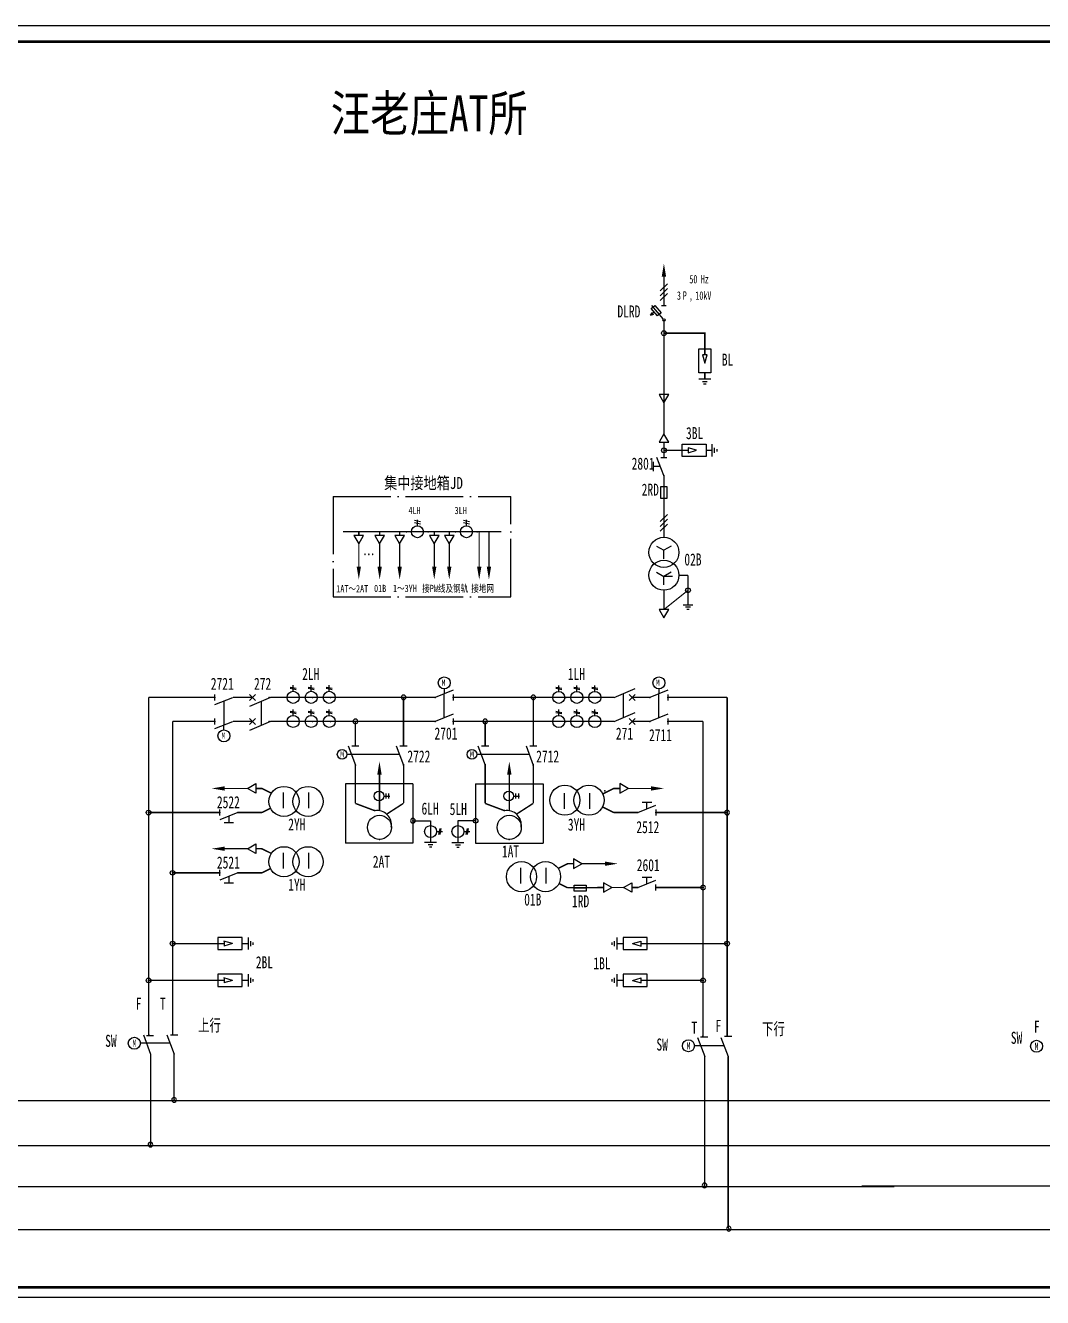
# Model space of a CAD drawing. Header units: millimetres. Extents: x 10667 to 23854, y -3427 to -2899.
# Drawn here: x 19759 to 20181, y -3427 to -2899 of the extents above; entities that cross this region are included whole.
import ezdxf
from ezdxf.enums import TextEntityAlignment as Align

# ---------------------------------------------------------------- set-up
doc = ezdxf.new("R2010")
doc.units = ezdxf.units.MM
doc.header["$LTSCALE"] = 10
doc.linetypes.add('ACAD_ISO04W100', pattern=[30, 24, -3, 0, -3])
doc.linetypes.add('DASHED', pattern=[11, 5, 0.5, 5, 0.5])
for name, color, linetype in [('3', 3, 'Continuous'), ('4', 1, 'Continuous'), ('BBLOCK', 2, 'DASHED'), ('BLOCK', 3, 'Continuous'), ('BOX', 7, 'Continuous'), ('DASHED', 6, 'Continuous'), ('DLINE', 1, 'Continuous'), ('LINE', 7, 'Continuous'), ('PLINE', 1, 'Continuous'), ('TEXT', 2, 'Continuous'), ('设    备', 3, 'Continuous'), ('设备编号', 2, 'Continuous'), ('连 接 线', 1, 'Continuous')]:
    doc.layers.add(name, color=color, linetype=linetype)
doc.styles.add('HZ', font='SimSun.ttf', dxfattribs={"width": 0.7})
doc.styles.add('ITALIC', font='NSimSun.ttf', dxfattribs={"width": 0.7})
doc.styles.add('JH1', font='NSimSun.ttf', dxfattribs={"width": 0.8})
doc.styles.add('ROMNAS', font='NSimSun.ttf', dxfattribs={"width": 0.7})

# ---------------------------------------------------------------- blocks, each defined once
blk = doc.blocks.new('$$POINT', base_point=(176.43, 371.44))
blk.add_point((176.43, 371.44))
blk = doc.blocks.new('$$DD', base_point=(181.79, 368.35))
at = {"layer": 'BLOCK', "color": 2}
blk.add_circle((181.79, 368.35), 0.971, dxfattribs=at)
at = {"xscale": 1.428571, "yscale": 1.428571, "zscale": 1.428571}
for rotation in [270, 180, 90]:
    blk.add_blockref('$$POINT', (181.79, 368.35), dxfattribs=dict(at, rotation=rotation))
blk.add_blockref('$$POINT', (181.79, 368.35), dxfattribs=at)
blk = doc.blocks.new('$JT')
at = {"color": 3}
blk.add_lwpolyline([(0, 0, 1.8, 0, 0), (0, 5.41, 0, 0, 0)], format="xyseb", dxfattribs=at)
blk = doc.blocks.new('$$LHX')
for p, q in [((3.79, 1.25), (3.29, -1.25)), ((4.29, 1.25), (3.79, -1.25)), ((2.5, 0), (5, 0))]:
    blk.add_line(p, q)
blk.add_circle((0, 0), 2.5)
blk = doc.blocks.new('$ZOBYQX')
blk.add_circle((0, 0), 5)
blk.add_arc((-1, 1), 6, 350.5377, 99.4623)
for p in [(-1.99, 6.92), (0, -5)]:
    blk.add_point(p)
at = {"style": 'HZ', "width": 0.76}
blk.add_attdef('序号', (5.33, -2.35), '', height=4, dxfattribs=at)
at = {"style": 'HZ', "width": 0.76, "flags": 1}
for tag, p in [('符号', (5.21, -6.8)), ('名称', (5.21, -11.09)), ('规格', (5.21, -19.68)), ('型号', (5.21, -15.39)), ('单位', (5.21, -24.12)), ('数量', (5.46, -28.55))]:
    blk.add_attdef(tag, p, '', height=4, dxfattribs=at)
blk = doc.blocks.new('$BLQX')
for p, q in [((-2.5, -10), (-2.5, 0)), ((-2.5, 0), (2.5, 0)), ((2.5, 0), (2.5, -10)), ((0, -6), (-1.08, -2.46)), ((-1.07, -2.5), (1.08, -2.5)), ((0, -6), (1.08, -2.46)), ((2.5, -10), (-2.5, -10)), ((-2.5, -12.5), (2.5, -12.5)), ((-1, -13.5), (1, -13.5)), ((-0.5, -14.5), (0.5, -14.5))]:
    blk.add_line(p, q)
at = {"layer": 'DLINE', "const_width": 0.6}
for points in [[(0, -2.5), (0, 0)], [(0, -10), (0, -12.5)]]:
    blk.add_lwpolyline(points, dxfattribs=at)
at = {"style": 'HZ', "width": 0.76, "flags": 1}
for tag, p in [('符号', (3.73, -14.77)), ('名称', (3.73, -19.07)), ('型号', (3.73, -23.36)), ('规格', (3.73, -27.66)), ('单位', (3.73, -32.1)), ('数量', (3.99, -36.53))]:
    blk.add_attdef(tag, p, '', height=4, dxfattribs=at)
at = {"style": 'HZ', "width": 0.76}
blk.add_attdef('序号', (3.86, -10.33), '', height=4, dxfattribs=at)
blk = doc.blocks.new('$RDQX')
for p, q in [((-1.25, 2.5), (1.25, 2.5)), ((-1.25, -2.5), (-1.25, 2.5)), ((1.25, 2.5), (1.25, -2.5)), ((1.25, -2.5), (-1.25, -2.5))]:
    blk.add_line(p, q)
at = {"layer": 'DLINE', "const_width": 0.6}
blk.add_lwpolyline([(0, 2.5), (0, -2.5)], dxfattribs=at)
at = {"layer": 'DLINE'}
for p in [(0, 2.5), (0, -2.5)]:
    blk.add_point(p, dxfattribs=at)
at = {"style": 'HZ', "width": 0.76}
blk.add_attdef('序号', (1.71, -2.68), '', height=4, dxfattribs=at)
at = {"style": 'HZ', "width": 0.76, "flags": 1}
for tag, p in [('符号', (1.59, -7.12)), ('名称', (1.59, -11.42)), ('规格', (1.59, -20.01)), ('型号', (1.59, -15.71)), ('单位', (1.59, -24.45)), ('数量', (1.84, -28.88))]:
    blk.add_attdef(tag, p, '', height=4, dxfattribs=at)

msp = doc.modelspace()

# ---------------------------------------------------------------- linework, layer by layer
for p, q in [((20023.82, -3085.6), (20020.82, -3078.1)), ((20022.57, -3078.1), (20025.07, -3078.1)), ((20019.56, -3083.85), (20019.56, -3079.85)), ((20022.32, -3081.85), (20019.56, -3081.85)), ((19837.35, -3178.93), (19837.35, -3176.43)), ((19837.35, -3180.68), (19844.85, -3177.68)), ((19851.66, -3178.93), (19854.16, -3176.43)), ((19851.66, -3176.43), (19854.16, -3178.93)), ((19860.41, -3177.68), (19851.66, -3181.43)), ((19936.35, -3174.68), (19928.85, -3177.68)), ((19932.6, -3174.18), (19932.6, -3176.18)), ((19932.6, -3186.18), (19932.6, -3176.18)), ((19936.35, -3176.43), (19936.35, -3178.93)), ((20003.1, -3177.7), (20011.85, -3173.95)), ((20011.85, -3176.45), (20009.35, -3178.95)), ((20011.85, -3178.95), (20009.35, -3176.45)), ((20025.51, -3174.68), (20018.01, -3177.68)), ((20021.76, -3174.18), (20021.76, -3176.18)), ((20021.76, -3186.18), (20021.76, -3176.18)), ((20025.51, -3176.43), (20025.51, -3178.93)), ((19841.1, -3179.18), (19841.1, -3189.18)), ((20003.1, -3187.7), (20011.85, -3183.95)), ((19837.35, -3188.93), (19837.35, -3186.43)), ((19837.35, -3190.68), (19844.85, -3187.68)), ((19841.1, -3191.18), (19841.1, -3189.18)), ((19851.66, -3186.43), (19854.16, -3188.93)), ((19851.66, -3188.93), (19854.16, -3186.43)), ((19860.41, -3187.68), (19851.66, -3191.43)), ((19936.35, -3184.68), (19928.85, -3187.68)), ((19936.35, -3186.43), (19936.35, -3188.93)), ((20011.85, -3188.95), (20009.35, -3186.45)), ((20011.85, -3186.45), (20009.35, -3188.95)), ((20025.51, -3184.68), (20018.01, -3187.68)), ((20025.51, -3186.43), (20025.51, -3188.93)), ((19907.41, -3218.7), (19909.93, -3218.7)), ((19908.47, -3219.65), (19908.47, -3217.65)), ((19909.47, -3217.65), (19909.47, -3219.65)), ((19961.32, -3218.7), (19963.84, -3218.7)), ((19962.38, -3219.65), (19962.38, -3217.65)), ((19963.38, -3217.65), (19963.38, -3219.65)), ((19839.38, -3226.75), (19839.38, -3224.25)), ((19846.88, -3225.5), (19839.38, -3228.5)), ((20013, -3225.5), (20020.5, -3222.5)), ((20014.75, -3221.24), (20018.75, -3221.24)), ((20016.75, -3224), (20016.75, -3221.24)), ((20020.5, -3224.25), (20020.5, -3226.75)), ((19845.13, -3229.75), (19841.13, -3229.75)), ((19843.13, -3227), (19843.13, -3229.75)), ((19929.42, -3237.91), (19924.42, -3237.91)), ((19927.92, -3238.91), (19925.92, -3238.91)), ((19927.42, -3239.91), (19926.42, -3239.91)), ((19935.78, -3237.91), (19940.78, -3237.91)), ((19937.28, -3238.91), (19939.28, -3238.91)), ((19937.78, -3239.91), (19938.78, -3239.91)), ((19839.38, -3251.78), (19839.38, -3249.28)), ((19846.88, -3250.53), (19839.38, -3253.53)), ((19843.13, -3252.03), (19843.13, -3254.78)), ((20014.75, -3252.37), (20018.75, -3252.37)), ((20016.75, -3255.12), (20016.75, -3252.37)), ((19845.13, -3254.78), (19841.13, -3254.78)), ((20013, -3256.62), (20020.5, -3253.62)), ((20020.5, -3257.87), (20020.5, -3255.37))]:
    msp.add_line(p, q)
at = {"color": 7}
for p, q in [((20022.57, -3090.18), (20025.07, -3090.18)), ((20022.57, -3095.18), (20022.57, -3090.18)), ((20025.07, -3090.18), (20025.07, -3095.18)), ((20025.07, -3095.18), (20022.57, -3095.18)), ((19920.19, -3104.14), (19922.69, -3104.64)), ((19921.44, -3106.43), (19921.44, -3103.93)), ((19940.56, -3104.14), (19943.06, -3104.64)), ((19941.81, -3106.43), (19941.81, -3103.93)), ((19920.19, -3105.14), (19922.69, -3105.64)), ((19940.56, -3105.14), (19943.06, -3105.64))]:
    msp.add_line(p, q, dxfattribs=at)
at = {"color": 3}
for p, q in [((19913.99, -3201.36), (19892.18, -3201.36)), ((19967.9, -3201.36), (19946.09, -3201.36))]:
    msp.add_line(p, q, dxfattribs=at)
at = {"color": 7, "const_width": 0.5}
for points in [[(19916.94, -3108.93), (19925.94, -3108.93)], [(19937.31, -3108.93), (19946.31, -3108.93)]]:
    msp.add_lwpolyline(points, dxfattribs=at)
at = {"color": 7}
for points in [[(19897.11, -3123.4, 1.8, 0, 0), (19897.11, -3128.81, 0, 0, 0)], [(19905.77, -3123.4, 1.8, 0, 0), (19905.77, -3128.81, 0, 0, 0)], [(19914.08, -3123.4, 1.8, 0, 0), (19914.08, -3128.81, 0, 0, 0)], [(19928.44, -3123.4, 1.8, 0, 0), (19928.44, -3128.81, 0, 0, 0)], [(19934.67, -3123.4, 1.8, 0, 0), (19934.67, -3128.81, 0, 0, 0)], [(19947.12, -3123.4, 1.8, 0, 0), (19947.12, -3128.81, 0, 0, 0)], [(19951.16, -3123.4, 1.8, 0, 0), (19951.16, -3128.81, 0, 0, 0)], [(19905.7, -3209.73, 1.8, 0, 0), (19905.7, -3204.32, 0, 0, 0)], [(19959.61, -3209.73, 1.8, 0, 0), (19959.61, -3204.32, 0, 0, 0)]]:
    msp.add_lwpolyline(points, format="xyseb", dxfattribs=at)
at = {"color": 1, "const_width": 0.6}
for points in [[(19905.7, -3209.73), (19905.7, -3224.89)], [(19959.61, -3209.73), (19959.61, -3224.89)], [(19903.7, -3224.72), (19895.7, -3221.72)], [(19908.65, -3226.19), (19915.68, -3221.66)], [(19957.61, -3224.72), (19949.61, -3221.72)], [(19962.56, -3226.19), (19969.59, -3221.66)]]:
    msp.add_lwpolyline(points, dxfattribs=at)
at = {"color": 7}
for centre, radius in [((19921.44, -3108.93), 2.5), ((19941.81, -3108.93), 2.5), ((20023.82, -3117.49), 6.25)]:
    msp.add_circle(centre, radius, dxfattribs=at)
for centre, radius in [((19932.6, -3171.68), 2.5), ((20021.76, -3171.68), 2.5), ((19841.1, -3193.68), 2.5), ((19905.47, -3218.65), 2), ((19959.38, -3218.65), 2)]:
    msp.add_circle(centre, radius)
for p in [(20023.82, -3078.1), (20023.82, -3085.6), (19837.35, -3177.68), (19859.85, -3177.68), (19877.91, -3177.68), (19885.41, -3177.68), (19928.85, -3177.68), (19936.35, -3177.68), (19983.1, -3177.7), (19990.6, -3177.7), (20018.01, -3177.68), (20025.51, -3177.68), (19837.35, -3187.68), (19859.85, -3187.68), (19877.91, -3187.68), (19885.41, -3187.68), (19928.85, -3187.68), (19936.35, -3187.68), (19983.1, -3187.7), (19990.6, -3187.7), (20018.01, -3187.68), (20025.51, -3187.68), (19839.38, -3225.5), (19846.88, -3225.5), (20013, -3225.5), (20020.5, -3225.5), (19839.38, -3250.53), (19846.88, -3250.53), (20013, -3256.62), (20020.5, -3256.62)]:
    msp.add_point(p)
for p in [(19916.94, -3108.93), (19925.94, -3108.93), (19937.31, -3108.93), (19946.31, -3108.93)]:
    msp.add_point(p, dxfattribs=at)
at = {"color": 4}
for p in [(19895.68, -3197.86), (19915.68, -3197.86), (19949.59, -3197.86), (19969.59, -3197.86), (19895.68, -3205.86), (19915.68, -3205.86), (19949.59, -3205.86), (19969.59, -3205.86)]:
    msp.add_point(p, dxfattribs=at)
at = {"layer": '4', "color": 1}
for p, q in [((19717.26, -3345.07), (20169.08, -3345.07)), ((20123.53, -3345.07), (20401.25, -3345.07)), ((19717.26, -3363.66), (20124.99, -3363.66)), ((20121.35, -3363.68), (20401.83, -3363.68)), ((19709.38, -3380.69), (20119.38, -3380.69)), ((20106.01, -3380.51), (20401.96, -3380.51)), ((19709.55, -3398.63), (20171.71, -3398.63)), ((20120.87, -3398.63), (20401.68, -3398.63))]:
    msp.add_line(p, q, dxfattribs=at)
at = {"layer": '4', "color": 2}
msp.add_lwpolyline([(10666.54, -2898.77), (23853.86, -2898.77), (23853.86, -3426.84), (10666.54, -3426.84)], close=True, dxfattribs=at)
at = {"layer": 'BBLOCK', "linetype": 'Continuous'}
for p, q in [((20006.85, -3176.09), (20006.85, -3186.09)), ((19856.66, -3189.29), (19856.66, -3179.29))]:
    msp.add_line(p, q, dxfattribs=at)
at = {"layer": 'BLOCK', "color": 7}
for p, q in [((20023.82, -3068.32), (20021.82, -3071.79)), ((20021.82, -3071.79), (20025.82, -3071.79)), ((20025.82, -3071.79), (20023.82, -3068.32)), ((20025.32, -3101.74), (20022.32, -3104.74)), ((20025.32, -3103.74), (20022.32, -3106.74)), ((20025.32, -3105.74), (20022.32, -3108.74)), ((19895.11, -3110.43), (19897.11, -3113.9)), ((19899.11, -3110.43), (19895.11, -3110.43)), ((19897.11, -3113.9), (19899.11, -3110.43)), ((19903.77, -3110.43), (19905.77, -3113.9)), ((19907.77, -3110.43), (19903.77, -3110.43)), ((19905.77, -3113.9), (19907.77, -3110.43)), ((19916.08, -3110.43), (19912.08, -3110.43)), ((19912.08, -3110.43), (19914.08, -3113.9)), ((19914.08, -3113.9), (19916.08, -3110.43)), ((19926.44, -3110.43), (19928.44, -3113.9)), ((19930.44, -3110.43), (19926.44, -3110.43)), ((19928.44, -3113.9), (19930.44, -3110.43)), ((19932.67, -3110.43), (19934.67, -3113.9)), ((19936.67, -3110.43), (19932.67, -3110.43)), ((19934.67, -3113.9), (19936.67, -3110.43)), ((20025.82, -3141.24), (20021.82, -3141.24)), ((20021.82, -3141.24), (20023.82, -3144.71)), ((20023.82, -3144.71), (20025.82, -3141.24)), ((20031.82, -3139.24), (20035.82, -3139.24)), ((20034.82, -3140.24), (20032.82, -3140.24)), ((20034.32, -3141.24), (20033.32, -3141.24))]:
    msp.add_line(p, q, dxfattribs=at)
at = {"layer": 'BLOCK'}
for p, q in [((19892.68, -3197.86), (19895.68, -3205.86)), ((19894.18, -3197.86), (19897.18, -3197.86)), ((19912.68, -3197.86), (19915.68, -3205.86)), ((19914.18, -3197.86), (19917.18, -3197.86)), ((19946.59, -3197.86), (19949.59, -3205.86)), ((19948.09, -3197.86), (19951.09, -3197.86)), ((19966.59, -3197.86), (19969.59, -3205.86)), ((19968.09, -3197.86), (19971.09, -3197.86)), ((19865.83, -3223.73), (19865.83, -3217.23)), ((19876.33, -3223.73), (19876.33, -3217.23)), ((19982.4, -3217.52), (19982.4, -3224.02)), ((19992.9, -3217.52), (19992.9, -3224.02)), ((19865.83, -3248.77), (19865.83, -3242.27)), ((19876.33, -3248.77), (19876.33, -3242.27)), ((19964.38, -3254.96), (19964.38, -3248.46)), ((19974.88, -3254.96), (19974.88, -3248.46))]:
    msp.add_line(p, q, dxfattribs=at)
at = {"layer": 'BLOCK', "linetype": 'DASHED'}
for p, q in [((19891.54, -3213.62), (19891.54, -3238.28)), ((19919.58, -3213.62), (19891.54, -3213.62)), ((19919.58, -3213.62), (19919.58, -3238.28)), ((19945.61, -3213.62), (19973.66, -3213.62)), ((19945.61, -3213.62), (19945.61, -3238.28)), ((19973.66, -3213.62), (19973.66, -3238.28)), ((19919.58, -3238.28), (19891.54, -3238.28)), ((19945.61, -3238.28), (19973.66, -3238.28))]:
    msp.add_line(p, q, dxfattribs=at)
at = {"layer": 'BLOCK', "color": 5}
for p, q in [((19919.58, -3228.9), (19924.73, -3228.9)), ((19924.73, -3228.9), (19926.92, -3228.9)), ((19926.92, -3228.9), (19926.92, -3237.91)), ((19940.47, -3228.9), (19938.28, -3228.9)), ((19938.28, -3228.9), (19938.28, -3237.91)), ((19945.61, -3228.9), (19940.47, -3228.9))]:
    msp.add_line(p, q, dxfattribs=at)
at = {"layer": 'BLOCK', "color": 7}
for centre, radius in [((20023.82, -3126.99), 6.25), ((20033.82, -3133.24), 1)]:
    msp.add_circle(centre, radius, dxfattribs=at)
at = {"layer": 'BLOCK'}
for centre, radius in [((19890.18, -3201.36), 2), ((19944.09, -3201.36), 2), ((19866.03, -3220.89), 6.25), ((19876.03, -3220.89), 6.25), ((19982.7, -3220.37), 6.25), ((19992.7, -3220.37), 6.25), ((19866.03, -3245.92), 6.25), ((19876.03, -3245.92), 6.25), ((19964.68, -3252.12), 6.25), ((19974.68, -3252.12), 6.25)]:
    msp.add_circle(centre, radius, dxfattribs=at)
at = {"layer": 'BOX', "const_width": 1.05}
msp.add_lwpolyline([(10677.66, -2905.48), (23845.41, -2905.48), (23845.41, -3422.56), (10677.66, -3422.56)], close=True, dxfattribs=at)
at = {"layer": 'DASHED', "color": 7, "linetype": 'DASHED', "ltscale": 0.5, "const_width": 0.5}
for points in [[(19897.11, -3113.9), (19897.11, -3123.9)], [(19905.77, -3113.9), (19905.77, -3123.9)], [(19914.08, -3113.9), (19914.08, -3123.9)]]:
    msp.add_lwpolyline(points, dxfattribs=at)
at = {"layer": 'DLINE', "const_width": 0.6}
for points in [[(19809.8, -3177.68), (19809.8, -3317.72)], [(19837.35, -3177.68), (19809.8, -3177.68)], [(19844.85, -3177.68), (19852.91, -3177.68)], [(19860.41, -3177.68), (19928.85, -3177.68)], [(19915.68, -3197.86), (19915.68, -3177.68)], [(19936.35, -3177.68), (20003.14, -3177.68)], [(19969.59, -3197.86), (19969.59, -3177.68)], [(20010.62, -3177.68), (20018.01, -3177.68)], [(20025.51, -3177.68), (20050.07, -3177.68)], [(20050.07, -3318.25), (20050.07, -3177.68)], [(19819.8, -3206.71), (19819.8, -3187.68)], [(19837.35, -3187.68), (19819.8, -3187.68)], [(19852.91, -3187.68), (19844.85, -3187.68)], [(19860.41, -3187.68), (19928.85, -3187.68)], [(19895.68, -3197.86), (19895.68, -3187.68)], [(19936.35, -3187.68), (20003.14, -3187.68)], [(19949.59, -3197.86), (19949.59, -3187.68)], [(20010.58, -3187.68), (20018.01, -3187.68)], [(20025.51, -3187.68), (20040.07, -3187.68)], [(20040.07, -3256.62), (20040.07, -3187.68)], [(19895.7, -3205.32), (19895.7, -3221.72)], [(19915.7, -3205.32), (19915.7, -3218.22)], [(19949.61, -3205.32), (19949.61, -3221.72)], [(19969.61, -3205.32), (19969.61, -3218.22)], [(19819.8, -3317.72), (19819.8, -3206.71)], [(19895.7, -3217.52), (19895.7, -3221.56)], [(19915.7, -3217.52), (19915.7, -3221.56)], [(19949.61, -3217.52), (19949.61, -3221.56)], [(19969.61, -3217.52), (19969.61, -3221.56)], [(19839.38, -3225.5), (19809.8, -3225.5)], [(19856.88, -3225.5), (19846.88, -3225.5)], [(20003, -3225.5), (20013, -3225.5)], [(20020.5, -3225.5), (20050.07, -3225.5)], [(19839.38, -3250.53), (19819.8, -3250.53)], [(19856.88, -3250.53), (19846.88, -3250.53)], [(19983.83, -3256.73), (19998.72, -3256.62)], [(20020.5, -3256.62), (20040.07, -3256.62)], [(20040.07, -3318.25), (20040.07, -3256.62)], [(19838.63, -3279.91), (19819.8, -3279.91)], [(20016.84, -3279.91), (20050.07, -3279.91)], [(19838.63, -3295.16), (19809.8, -3295.16)], [(20016.84, -3295.16), (20040.07, -3295.16)]]:
    msp.add_lwpolyline(points, dxfattribs=at)
at = {"layer": 'LINE', "color": 7, "linetype": 'DASHED'}
for p, q in [((20025.32, -3006), (20022.32, -3009)), ((20025.32, -3008), (20022.32, -3011)), ((20025.32, -3010), (20022.32, -3013)), ((20038.31, -3033.01), (20043.31, -3033.01)), ((20038.31, -3043.01), (20038.31, -3033.01)), ((20041.81, -3035.51), (20039.81, -3035.51)), ((20039.81, -3035.51), (20040.81, -3039.01)), ((20040.81, -3039.01), (20041.81, -3035.51)), ((20043.31, -3033.01), (20043.31, -3043.01)), ((20043.31, -3043.01), (20038.31, -3043.01)), ((20038.31, -3045.51), (20043.31, -3045.51)), ((20039.81, -3046.51), (20041.81, -3046.51)), ((20025.82, -3051.9), (20021.82, -3051.9)), ((20021.82, -3051.9), (20023.82, -3055.37)), ((20023.82, -3055.37), (20025.82, -3051.9)), ((20040.31, -3047.51), (20041.31, -3047.51))]:
    msp.add_line(p, q, dxfattribs=at)
at = {"layer": 'LINE', "color": 7, "linetype": 'ACAD_ISO04W100', "ltscale": 0.1}
for p, q in [((19886.42, -3094.25), (19960.21, -3094.25)), ((19886.42, -3094.25), (19886.42, -3135.93)), ((19960.21, -3135.93), (19960.21, -3094.25)), ((19886.42, -3135.93), (19960.21, -3135.93))]:
    msp.add_line(p, q, dxfattribs=at)
at = {"layer": 'LINE', "color": 7, "linetype": 'DASHED'}
msp.add_lwpolyline([(20023.82, -3003, 1.8, 0, 0), (20023.82, -2997.59, 0, 0, 0)], format="xyseb", dxfattribs=at)
at = {"layer": 'LINE', "color": 7, "linetype": 'DASHED', "const_width": 0.6}
for points in [[(20023.82, -3002.5), (20023.82, -3015)], [(20023.82, -3021), (20023.82, -3027.5)], [(20023.82, -3026.5), (20040.82, -3026.5), (20040.82, -3033)], [(20023.82, -3027.5), (20023.82, -3068.29)], [(20040.81, -3035.51), (20040.81, -3033.01)], [(20040.81, -3043.01), (20040.81, -3045.51)]]:
    msp.add_lwpolyline(points, dxfattribs=at)
at = {"layer": 'LINE', "color": 7, "linetype": 'DASHED'}
msp.add_circle((20023.82, -3026.5), 1, dxfattribs=at)
at = {"layer": 'PLINE', "color": 7}
msp.add_line((19934.67, -3108.93), (19934.67, -3110.43), dxfattribs=at)
for points, const_width in [([(20023.82, -3071.79), (20023.82, -3078.1)], 0.5), ([(20023.82, -3085.6), (20023.82, -3111.24)], 0.5), ([(20023.82, -3090.18), (20023.82, -3095.18)], 0.6), ([(19890.48, -3108.93), (19956.26, -3108.93)], 0.5), ([(19897.11, -3108.93), (19897.11, -3110.43)], 0.6), ([(19905.77, -3108.93), (19905.77, -3110.43)], 0.6), ([(19914.08, -3108.93), (19914.08, -3110.43)], 0.6), ([(19928.44, -3108.93), (19928.44, -3110.43)], 0.6), ([(19947.12, -3108.79), (19947.12, -3123.4)], 0.5), ([(19951.16, -3108.79), (19951.16, -3123.4)], 0.5), ([(19928.44, -3113.9), (19928.44, -3123.9)], 0.5), ([(19934.67, -3113.9), (19934.67, -3123.9)], 0.5), ([(20030.07, -3126.99), (20033.82, -3126.99)], 0.5), ([(20033.82, -3126.99), (20033.82, -3133.24)], 0.5), ([(20023.82, -3133.24), (20023.82, -3141.24)], 0.5), ([(20033.82, -3133.24), (20023.82, -3141.24)], 0.5), ([(20033.82, -3133.24), (20033.82, -3139.24)], 0.5)]:
    msp.add_lwpolyline(points, dxfattribs=dict(at, const_width=const_width))
at = {"layer": 'PLINE', "const_width": 0.6}
for points in [[(19810.63, -3325.66), (19810.65, -3363.36)], [(19820.39, -3325.78), (19820.4, -3344.89)], [(20040.74, -3326.7), (20040.76, -3380.2)], [(20050.5, -3326.81), (20050.51, -3398.02)]]:
    msp.add_lwpolyline(points, dxfattribs=at)
at = {"layer": 'PLINE', "color": 7}
for p in [(20023.82, -3090.18), (20023.82, -3095.18)]:
    msp.add_point(p, dxfattribs=at)
at = {"layer": '设    备', "color": 3}
for p, q in [((20018.56, -3016.27), (20020.1, -3014.99)), ((20023.5, -3020.62), (20018.82, -3015)), ((20020.1, -3014.99), (20022.64, -3018.08)), ((20022.82, -3015), (20024.82, -3015)), ((20019.83, -3017.81), (20018.28, -3019.08)), ((20018.28, -3019.08), (20019.06, -3017.88)), ((20018.28, -3019.08), (20019.61, -3018.55)), ((20021.1, -3019.35), (20018.56, -3016.27)), ((20022.64, -3018.08), (20021.1, -3019.35)), ((20031.39, -3077.64), (20031.39, -3072.64)), ((20031.39, -3072.64), (20041.39, -3072.64)), ((20041.39, -3072.64), (20041.39, -3077.64)), ((20043.89, -3077.64), (20043.89, -3072.64)), ((20041.39, -3077.64), (20031.39, -3077.64)), ((20033.89, -3074.14), (20033.89, -3076.14)), ((20037.39, -3075.14), (20033.89, -3074.14)), ((20033.89, -3076.14), (20037.39, -3075.14)), ((20044.89, -3076.14), (20044.89, -3074.14)), ((20045.89, -3075.64), (20045.89, -3074.64)), ((19818.66, -3321.29), (19806.39, -3321.29)), ((20048.77, -3322.32), (20036.5, -3322.32))]:
    msp.add_line(p, q, dxfattribs=at)
at = {"layer": '设    备', "color": 7}
for p, q in [((20020.79, -3114.88), (20023.82, -3116.63)), ((20026.85, -3114.88), (20023.82, -3116.63)), ((20023.82, -3120.13), (20023.82, -3116.63)), ((20020.79, -3125.71), (20023.82, -3127.46)), ((20026.85, -3125.71), (20023.82, -3127.46)), ((20027.32, -3127.46), (20023.82, -3127.46)), ((20023.82, -3130.96), (20023.82, -3127.46))]:
    msp.add_line(p, q, dxfattribs=at)
at = {"layer": '设    备'}
for p, q in [((19807.65, -3317.79), (19810.65, -3325.79)), ((19808.89, -3318), (19811.89, -3318)), ((19817.39, -3317.79), (19820.39, -3325.79)), ((19818.89, -3317.79), (19821.89, -3317.79)), ((20037.76, -3318.82), (20040.76, -3326.82)), ((20039, -3318.54), (20042, -3318.54)), ((20047.5, -3318.82), (20050.5, -3326.82)), ((20049, -3318.34), (20052, -3318.34))]:
    msp.add_line(p, q, dxfattribs=at)
at = {"layer": '设    备', "color": 3, "const_width": 0.6}
for points in [[(20033.89, -3075.14), (20031.39, -3075.14)], [(20041.39, -3075.14), (20043.89, -3075.14)]]:
    msp.add_lwpolyline(points, dxfattribs=at)
at = {"layer": '设    备'}
for centre, radius in [((20023.82, -3021), 0.5), ((19803.89, -3321.29), 2.5), ((20034, -3322.32), 2.5), ((20178.58, -3322.53), 2.5)]:
    msp.add_circle(centre, radius, dxfattribs=at)
at = {"layer": '设    备', "color": 3}
msp.add_point((19999.25, -3216.52), dxfattribs=at)
at = {"layer": '设    备'}
for p in [(19809.89, -3317.79), (20040, -3318.34)]:
    msp.add_point(p, dxfattribs=at)
at = {"layer": '连 接 线', "color": 3}
for p, q in [((19850.91, -3215.5), (19854.38, -3213.5)), ((19854.38, -3217.5), (19850.91, -3215.5)), ((19854.38, -3213.5), (19854.38, -3217.5)), ((20005.5, -3213.5), (20005.5, -3217.5)), ((20008.96, -3215.5), (20005.5, -3213.5)), ((20005.5, -3217.5), (20008.96, -3215.5)), ((19850.91, -3240.53), (19854.38, -3238.53)), ((19854.38, -3242.53), (19850.91, -3240.53)), ((19854.38, -3238.53), (19854.38, -3242.53)), ((19989.8, -3246.73), (19986.33, -3244.73)), ((19986.33, -3244.73), (19986.33, -3248.73)), ((19986.33, -3248.73), (19989.8, -3246.73)), ((19998.72, -3254.62), (19998.72, -3258.62)), ((20002.19, -3256.62), (19998.72, -3254.62)), ((19998.72, -3258.62), (20002.19, -3256.62)), ((20007.03, -3256.62), (20010.5, -3254.62)), ((20010.5, -3258.62), (20007.03, -3256.62)), ((20010.5, -3254.62), (20010.5, -3258.62))]:
    msp.add_line(p, q, dxfattribs=at)
at = {"layer": '连 接 线', "const_width": 0.6}
for points in [[(20023.82, -3075.13), (20031.38, -3075.13)], [(19856.88, -3215.5), (19854.38, -3215.5)], [(20003, -3215.5), (20005.5, -3215.5)], [(19856.88, -3240.53), (19854.38, -3240.53)], [(19983.83, -3246.73), (19986.33, -3246.73)], [(20013, -3256.62), (20010.5, -3256.62)]]:
    msp.add_lwpolyline(points, dxfattribs=at)
at = {"layer": '连 接 线', "color": 6, "linetype": 'DASHED', "ltscale": 0.5, "const_width": 0.5}
for points in [[(19850.91, -3215.5), (19840.91, -3215.5)], [(20008.96, -3215.5), (20018.96, -3215.5)], [(19850.91, -3240.53), (19840.91, -3240.53)], [(19989.8, -3246.73), (19999.8, -3246.73)], [(20007.03, -3256.62), (20002.19, -3256.62)]]:
    msp.add_lwpolyline(points, dxfattribs=at)
at = {"layer": '连 接 线', "color": 3, "const_width": 0.6}
for points in [[(19856.88, -3215.5), (19860.81, -3217.46)], [(20003, -3215.5), (19998.39, -3217.8)], [(19856.88, -3225.5), (19860.45, -3223.71)], [(20003, -3225.5), (19998.3, -3223.15)], [(19856.88, -3240.53), (19860.81, -3242.49)], [(19983.83, -3246.73), (19979.9, -3248.69)], [(19856.88, -3250.53), (19860.45, -3248.74)], [(19983.83, -3256.73), (19980.26, -3254.94)]]:
    msp.add_lwpolyline(points, dxfattribs=at)
at = {"layer": '连 接 线', "color": 3}
msp.add_circle((20023.82, -3075.13), 1, dxfattribs=at)
for p in [(19856.88, -3215.5), (20003, -3215.5), (19856.88, -3240.53), (19983.83, -3246.73)]:
    msp.add_point(p, dxfattribs=at)

# ---------------------------------------------------------------- block references
at = {"layer": 'BLOCK'}
for name, p, rotation in [('$$LHX', (19869.85, -3177.68), 90), ('$$LHX', (19877.35, -3177.68), 90), ('$$LHX', (19884.85, -3177.68), 90), ('$$LHX', (19980.14, -3177.7), 90), ('$$LHX', (19987.64, -3177.7), 90), ('$$LHX', (19995.14, -3177.7), 90), ('$$LHX', (19869.85, -3187.68), 90), ('$$LHX', (19877.35, -3187.68), 90), ('$$LHX', (19884.85, -3187.68), 90), ('$$LHX', (19980.14, -3187.7), 90), ('$$LHX', (19987.64, -3187.7), 90), ('$$LHX', (19995.14, -3187.7), 90), ('$$DD', (19809.8, -3225.5), 270), ('$ZOBYQX', (19905.69, -3231.64), 359.9999985530559), ('$ZOBYQX', (19959.6, -3231.64), 359.9999985530559), ('$$DD', (19945.61, -3228.9), 1.446944142789795e-06), ('$$DD', (19819.8, -3250.53), 270), ('$RDQX', (19989.1, -3256.83), 270), ('$$DD', (19819.8, -3279.91), 90.00000128191111), ('$$DD', (20050.07, -3279.91), 270), ('$$DD', (19809.8, -3295.16), 90.00000128191111), ('$$DD', (20040.07, -3295.16), 270)]:
    msp.add_blockref(name, p, dxfattribs=dict(at, rotation=rotation))
at = {"layer": 'BLOCK', "xscale": -1}
for name, p, rotation in [('$$DD', (19915.68, -3177.68), 359.9999985530559), ('$$DD', (19969.59, -3177.68), 359.9999985530559), ('$$DD', (19895.68, -3187.68), 359.9999985530559), ('$$DD', (19949.59, -3187.68), 359.9999985530559), ('$$DD', (20050.07, -3225.5), 90), ('$$DD', (19919.58, -3228.9), 359.9999985530559), ('$$DD', (20040.07, -3256.62), 90), ('$BLQX', (19838.63, -3279.91), 89.99999871808885), ('$BLQX', (20016.84, -3279.91), 270), ('$BLQX', (19838.63, -3295.16), 89.99999871808885), ('$BLQX', (20016.84, -3295.16), 270)]:
    msp.add_blockref(name, p, dxfattribs=dict(at, rotation=rotation))
at = {"layer": 'BLOCK'}
for p in [(19926.92, -3233.4), (19938.28, -3233.4)]:
    msp.add_blockref('$$LHX', p, dxfattribs=at)
at = {"layer": 'BLOCK', "color": 1, "xscale": -1, "rotation": 359.9999985530559}
for p in [(19820.38, -3344.78), (19810.57, -3363.36), (20040.71, -3380.27), (20050.78, -3398.24)]:
    msp.add_blockref('$$DD', p, dxfattribs=at)
at = {"layer": '连 接 线', "color": 3, "rotation": 90}
for p in [(19841.41, -3215.5), (19841.41, -3240.53)]:
    msp.add_blockref('$JT', p, dxfattribs=at)
at = {"layer": '连 接 线', "color": 3, "xscale": -1, "rotation": 270}
for p in [(20018.46, -3215.5), (19999.3, -3246.73)]:
    msp.add_blockref('$JT', p, dxfattribs=at)

# ---------------------------------------------------------------- texts
at = {"layer": '3', "linetype": 'DASHED', "width": 0.8}
for s, height, style, p in [('汪老庄AT所', 15, 'JH1', (19926.38, -2942.72)), ('集中接地箱JD', 5, 'ROMNAS', (19923.99, -3091.19))]:
    msp.add_text(s, height=height, dxfattribs=dict(at, style=style)).set_placement(p, align=Align.CENTER)
at = {"layer": '3', "color": 3, "style": 'ITALIC', "width": 0.7}
for s, height, p in [('50', 3.5, (20034.39, -3005.84)), ('Hz', 3.5, (20039.11, -3005.84)), ('3', 3.5, (20029.22, -3012.64)), ('P', 3.5, (20031.67, -3012.64)), ('10kV', 3.5, (20036.87, -3012.64)), ('上行', 5, (19830.31, -3316.3)), ('下行', 5, (20064.54, -3317.81)), ('SW', 5, (19791.79, -3322.76)), ('SW', 5, (20020.71, -3324.31))]:
    msp.add_text(s, height=height, dxfattribs=at).set_placement(p)
at = {"layer": '3', "color": 7, "style": 'ITALIC', "width": 0.7}
msp.add_text(',', height=3.5, dxfattribs=at).set_placement((20034.2, -3012.64))
at = {"layer": '3', "color": 3, "style": 'ITALIC', "width": 0.7}
for s, p in [('2LH', (19877.17, -3167.98)), ('1LH', (19987.46, -3168)), ('2721', (19840.41, -3172.05)), ('272', (19857.15, -3172.05)), ('2701', (19933.3, -3192.72)), ('271', (20007.45, -3192.72)), ('2711', (20022.41, -3193.37)), ('2722', (19922.06, -3202.2)), ('2712', (19975.54, -3202.2)), ('2522', (19842.94, -3221.24)), ('6LH', (19926.72, -3223.88)), ('5LH', (19938.41, -3224.07)), ('2YH', (19871.38, -3230.42)), ('3YH', (19987.52, -3230.51)), ('2512', (20017.13, -3231.59)), ('1AT', (19960.13, -3241.64)), ('2521', (19842.94, -3246.27)), ('2AT', (19906.5, -3245.91)), ('2601', (20017.31, -3247.37)), ('1YH', (19871.38, -3255.45)), ('01B', (19969.36, -3261.65)), ('1RD', (19989.21, -3262.35)), ('2BL', (19857.92, -3287.65)), ('1BL', (19998.09, -3288.09)), ('F', (19805.67, -3304.8)), ('T', (19815.7, -3304.8)), ('T', (20036.45, -3314.75)), ('F', (20046.44, -3314.05))]:
    msp.add_text(s, height=5, dxfattribs=at).set_placement(p, align=Align.MIDDLE)
at = {"layer": 'BLOCK'}
for p in [(19890.18, -3201.36), (19944.09, -3201.36)]:
    msp.add_text('M', height=2.5, dxfattribs=at).set_placement(p, align=Align.MIDDLE)
at = {"layer": 'TEXT', "color": 7, "style": 'HZ', "width": 0.75}
for s, p in [('4LH', (19917.73, -3101.61)), ('3LH', (19936.9, -3101.61))]:
    msp.add_text(s, height=3, dxfattribs=at).set_placement(p)
at = {"layer": 'TEXT', "color": 7, "style": 'HZ'}
for s, height, width, p in [('…', 5, 0.7, (19901.28, -3120.9)), ('1AT～2AT', 3, 0.75, (19894.38, -3134.09)), ('01B', 3, 0.75, (19905.97, -3133.96)), ('1～3YH', 3, 0.75, (19916.25, -3133.96)), ('接PW线及钢轨', 3, 0.75, (19933, -3133.96)), ('接地网', 3, 0.75, (19948.54, -3133.97))]:
    msp.add_text(s, height=height, dxfattribs=dict(at, width=width)).set_placement(p, align=Align.CENTER)
at = {"layer": 'TEXT', "style": 'HZ', "width": 0.76}
for p in [(19931.49, -3172.79), (20020.48, -3172.79), (19840.07, -3194.79)]:
    msp.add_text('M', height=2.5, dxfattribs=at).set_placement(p)
at = {"layer": '设    备', "style": 'HZ', "width": 0.62}
for p in [(19803.89, -3321.29), (20034, -3322.32), (20178.58, -3322.53)]:
    msp.add_text('M', height=3, dxfattribs=at).set_placement(p, align=Align.MIDDLE)
at = {"layer": '设备编号', "color": 6, "style": 'HZ', "width": 0.7}
for s, p in [('DLRD', (20004.51, -3020)), ('3BL', (20033, -3070.49)), ('2801', (20010.42, -3083.16)), ('2RD', (20014.59, -3093.96)), ('02B', (20032.32, -3122.95)), ('SW', (20167.89, -3321.5))]:
    msp.add_text(s, height=5, dxfattribs=at).set_placement(p)
msp.add_text('BL', height=5, dxfattribs=at).set_placement((20052.65, -3040), align=Align.RIGHT)
msp.add_text('F', height=5, dxfattribs=at).set_placement((20178.69, -3314.34), align=Align.MIDDLE)

doc.saveas('drawing.dxf')
